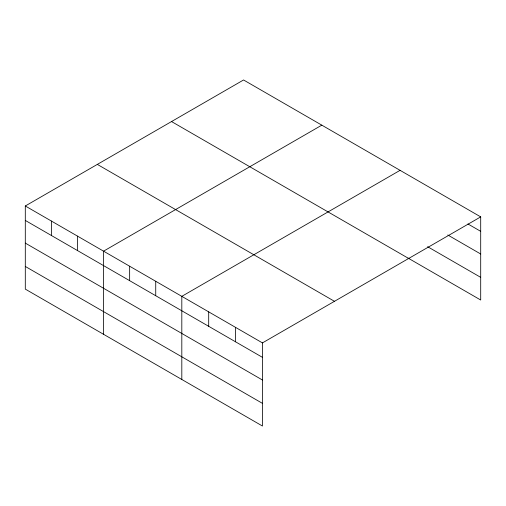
<?xml version="1.0" encoding="UTF-8"?>
<svg xmlns="http://www.w3.org/2000/svg" width="506" height="506" viewBox="0 0 506 506"><rect width="100%" height="100%" fill="white"/><g stroke="black" fill="none" stroke-linecap="round" stroke-linejoin="round"><path stroke-width="0.76" d="M262.443 380.006L262.443 342.897L25.3 205.986L25.3 289.116L262.443 426.027L262.443 380.006L25.3 243.095M408.133 258.123L480.7 300.014L480.7 216.884L243.557 79.973L25.3 205.986M321.816 125.153L103.559 251.166L103.559 334.295M400.069 170.339L181.812 296.345L181.812 379.475M262.443 342.897L480.7 216.884M467.936 223.962L480.7 231.331M447.778 234.986L480.7 253.999M427.621 246.707L480.7 277.351M171.534 121.554L408.677 258.471M97.323 164.399L334.466 301.31M25.3 220.426L262.443 357.337M25.3 266.447L262.443 403.358M235.568 327.382L235.568 341.822M208.693 311.86L208.693 326.307M155.728 281.285L155.728 295.732M129.644 266.226L129.644 280.672M77.469 236.106L77.469 250.546M51.384 221.046L51.384 235.486"/></g></svg>
